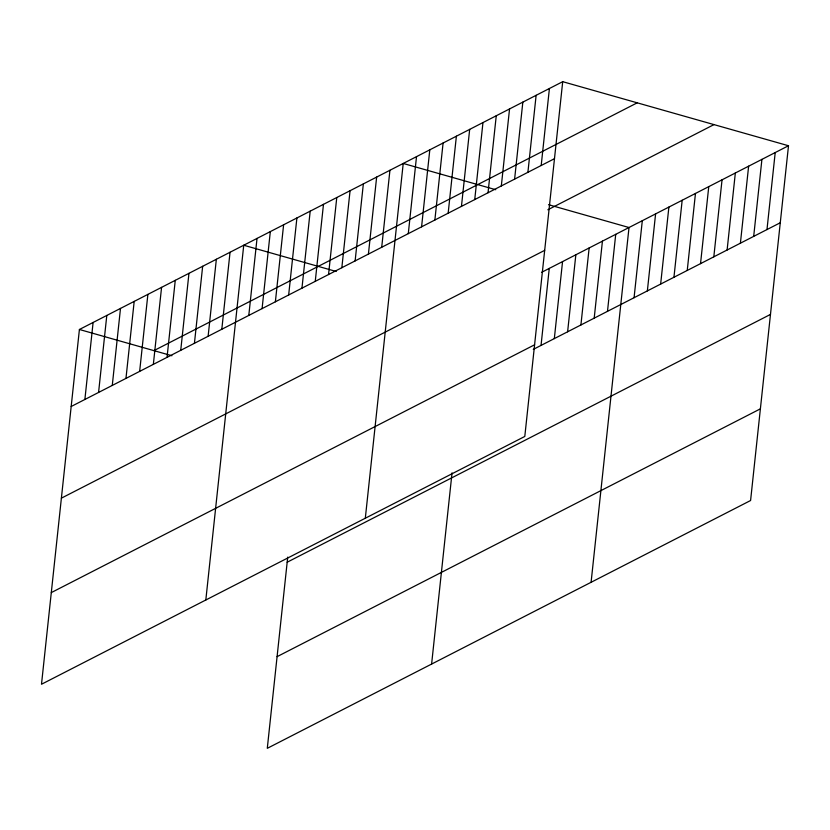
<?xml version="1.0" encoding="UTF-8"?>
<svg xmlns="http://www.w3.org/2000/svg" width="830" height="830" viewBox="0 0 830 830"><rect width="100%" height="100%" fill="white"/><g stroke="black" fill="none" stroke-linecap="round" stroke-linejoin="round"><path stroke-width="1.25" d="M562.709 81.682L79.41 329.489L41.5 684.252L524.799 436.445L562.709 81.682L788.5 145.748L750.59 500.511L267.291 748.318L287.72 557.127M84.878 399.479L93.105 322.465M98.573 392.455L106.8 315.442M112.268 385.431L120.495 308.428M125.963 378.407L134.19 301.404M139.648 371.394L147.885 294.38M153.343 364.37L161.57 287.356M167.038 357.346L175.265 280.343M180.733 350.322L188.96 273.319M194.428 343.309L202.655 266.295M208.123 336.285L216.35 259.271M221.807 329.261L230.045 252.258M205.819 600.007L243.74 245.234L336.233 271.483M248.793 315.431L257.03 238.418M262.083 308.615L270.321 231.601M275.373 301.798L283.611 224.785M288.664 294.982L296.901 217.979M301.954 288.166L310.192 211.162M315.255 281.349L323.482 204.346M328.545 274.543L336.773 197.53M341.836 267.727L350.063 190.713M355.126 260.911L363.353 183.897M368.416 254.094L376.644 177.091M381.707 247.278L389.934 170.275M365.314 518.221L403.224 163.458L495.728 189.707M408.287 233.655L416.515 156.642M421.578 226.839L429.805 149.825M434.868 220.023L443.096 143.009M448.159 213.206L456.386 136.203M461.449 206.39L469.676 129.387M474.739 199.574L482.967 122.57M431.61 664.062L452.039 472.872M488.03 192.757L496.257 115.754M501.32 185.951L509.547 108.938M514.61 179.135L522.838 102.121M527.901 172.318L536.128 95.305M541.191 165.502L549.418 88.499M541.036 345.415L549.263 268.412M554.326 338.599L562.553 261.595M567.616 331.782L575.844 254.779M580.907 324.976L589.144 247.963M594.197 318.16L602.435 241.146M607.487 311.343L615.725 234.33M591.095 582.287L629.015 227.524L548.505 204.678M634.068 297.711L642.306 220.707M647.359 290.894L655.596 213.891M660.649 284.088L668.887 207.075M673.95 277.272L682.177 200.258M687.24 270.456L695.467 193.442M700.53 263.639L708.758 186.636M713.821 256.823L722.048 179.82M727.111 250.006L735.339 173.003M740.402 243.2L748.629 166.187M753.692 236.384L761.919 159.37M766.982 229.568L775.21 152.554M153.924 350.623L637.222 102.816M71.183 406.493L554.482 158.686M547.852 209.782L713.987 124.604M61.389 498.156L544.688 250.349M541.513 272.385L788.5 145.748M51.294 592.599L534.593 344.792M533.285 349.389L780.273 222.751M287.18 562.221L770.479 314.414M277.085 656.654L760.384 408.848M79.41 329.489L171.914 355.738"/></g></svg>
